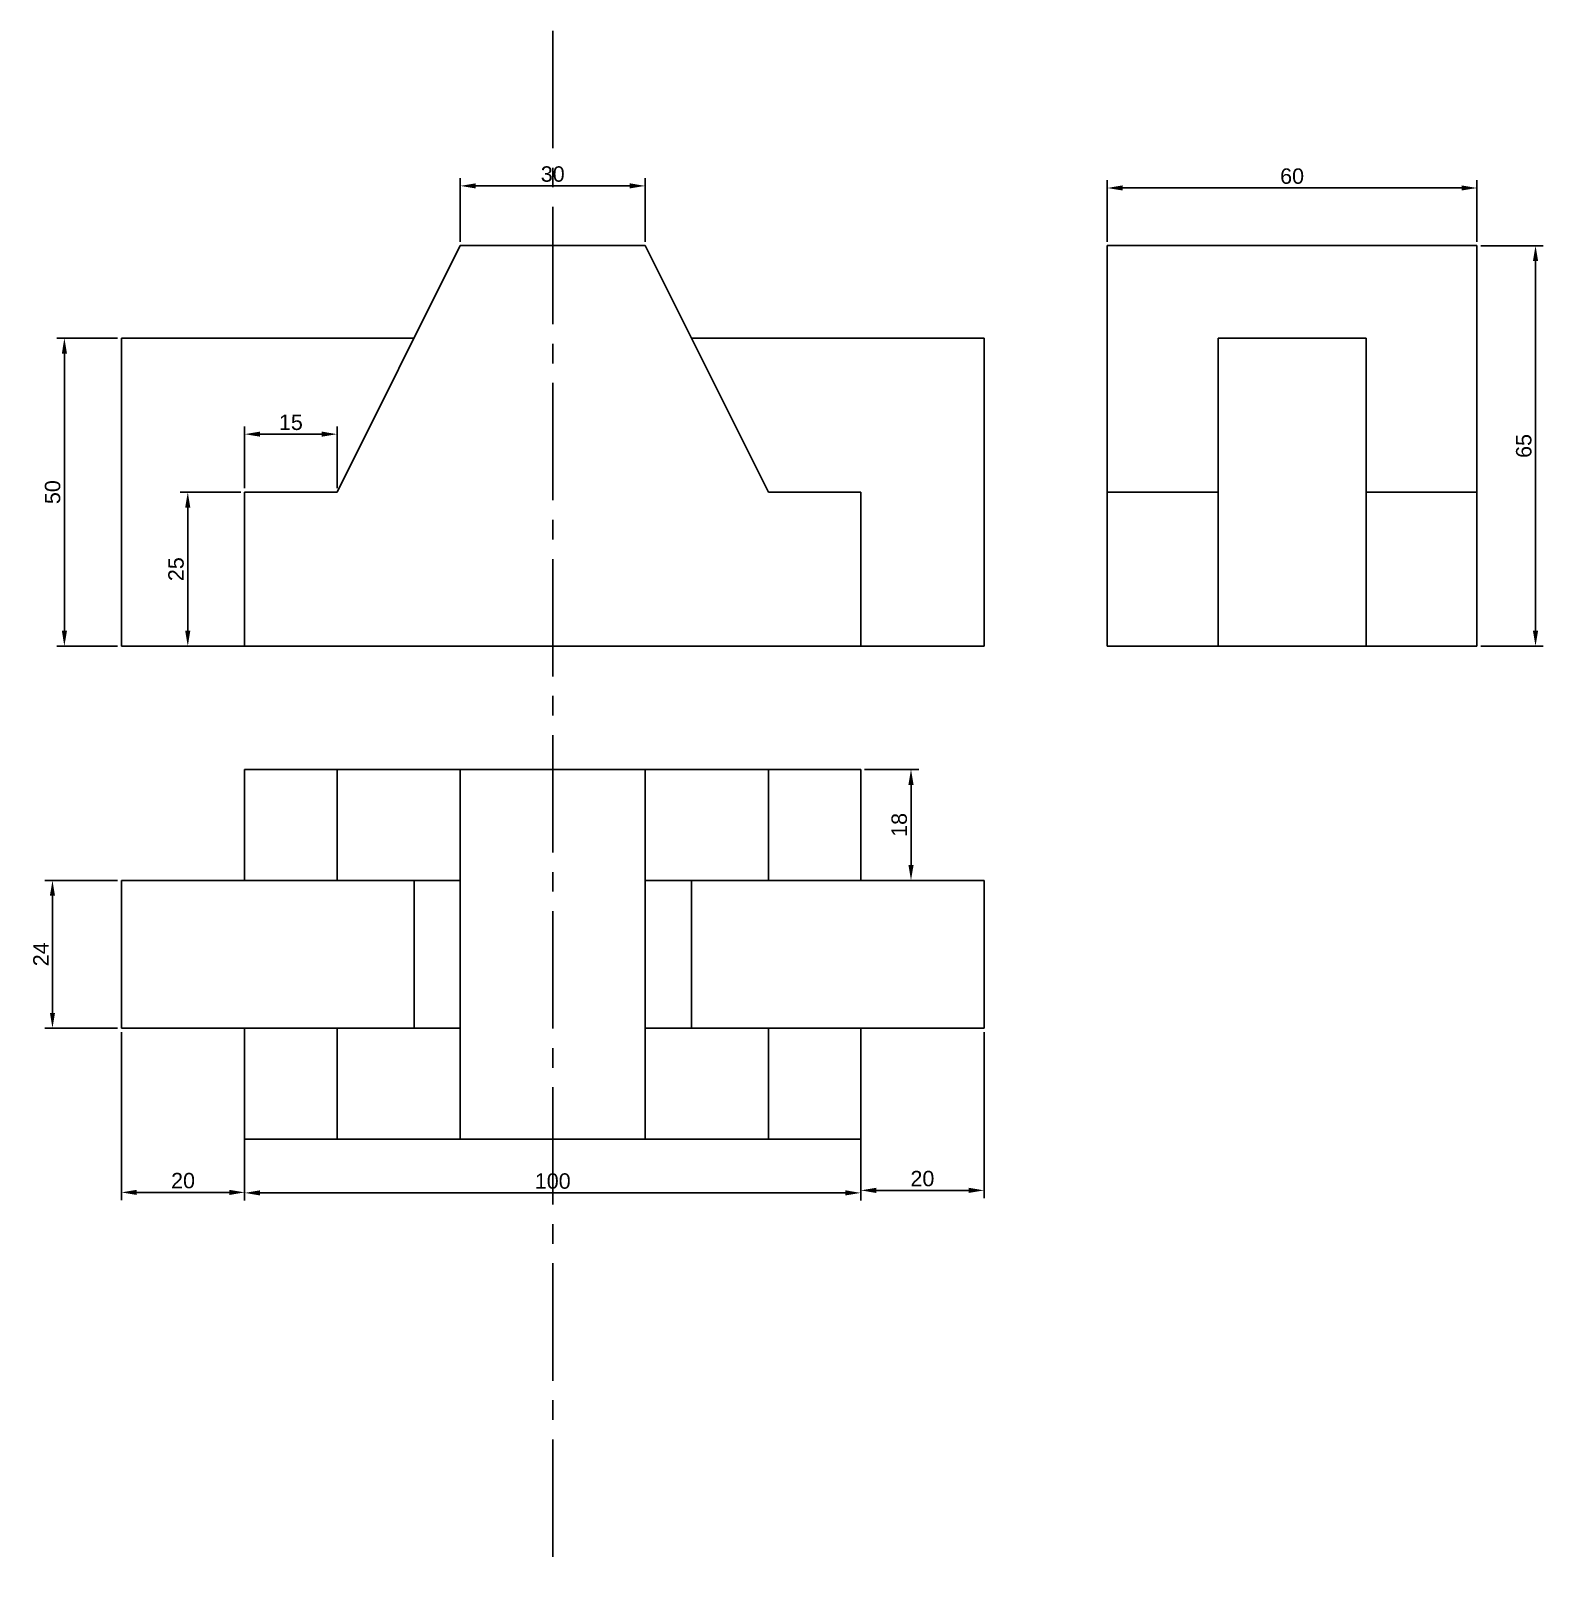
# Model space of a CAD drawing. Header units: millimetres. Extents: x 2785 to 3031, y 1200 to 1450.
import ezdxf

# ---------------------------------------------------------------- set-up
doc = ezdxf.new("R2010")
doc.units = ezdxf.units.MM
doc.linetypes.add('CENTER2', pattern=[28.575, 19.05, -3.175, 3.175, -3.175])
doc.styles.get("Standard").update_dxf_attribs({"font": 'arial.ttf'})
doc.dimstyles.new('ISO-25', dxfattribs={"dimtxt": 2.5, "dimasz": 2.5, "dimexe": 1.25, "dimexo": 0.625, "dimtad": 1, "dimtxsty": 'Standard', "dimcen": 2.5, "dimadec": 0, "dimazin": 0, "dimtfac": 1, "dimtmove": 0, "dimatfit": 3, "dimfxl": 1, "dimarcsym": 0})

# ---------------------------------------------------------------- blocks, each defined once
blk = doc.blocks.new('*D2')
at = {"color": 0, "lineweight": -2, "transparency": 16777216}
for p, q in [((2854.99, 1415.76), (2854.99, 1426.08)), ((2884.99, 1415.76), (2884.99, 1426.08)), ((2857.49, 1424.83), (2882.49, 1424.83))]:
    blk.add_line(p, q, dxfattribs=at)
at = {"color": 0, "transparency": 16777216}
for points in [[(2857.49, 1425.25), (2857.49, 1424.42), (2854.99, 1424.83)], [(2882.49, 1425.25), (2882.49, 1424.42), (2884.99, 1424.83)]]:
    blk.add_solid(points, dxfattribs=at)
at = {"layer": 'Defpoints', "color": 0, "transparency": 16777216}
for p in [(2884.99, 1424.83), (2854.99, 1415.13), (2884.99, 1415.13)]:
    blk.add_point(p, dxfattribs=at)
at = {"color": 0, "transparency": 16777216, "insert": (2869.99, 1426.74), "char_height": 2.5, "attachment_point": 5}
blk.add_mtext('30', dxfattribs=at)
blk = doc.blocks.new('*D4')
at = {"color": 0, "lineweight": -2, "transparency": 16777216}
for p, q in [((2819.99, 1269.51), (2819.99, 1260.16)), ((2919.99, 1269.51), (2919.99, 1260.16)), ((2917.49, 1261.41), (2822.49, 1261.41))]:
    blk.add_line(p, q, dxfattribs=at)
at = {"color": 0, "transparency": 16777216}
for points in [[(2822.49, 1261.83), (2822.49, 1261), (2819.99, 1261.41)], [(2917.49, 1261.83), (2917.49, 1261), (2919.99, 1261.41)]]:
    blk.add_solid(points, dxfattribs=at)
at = {"layer": 'Defpoints', "color": 0, "transparency": 16777216}
for p in [(2819.99, 1270.13), (2919.99, 1270.13), (2819.99, 1261.41)]:
    blk.add_point(p, dxfattribs=at)
at = {"color": 0, "transparency": 16777216, "insert": (2869.99, 1263.32), "char_height": 2.5, "attachment_point": 5}
blk.add_mtext('100', dxfattribs=at)
blk = doc.blocks.new('*D6')
at = {"color": 0, "lineweight": -2, "transparency": 16777216}
for p, q in [((2799.36, 1400.13), (2789.48, 1400.13)), ((2790.73, 1352.63), (2790.73, 1397.63)), ((2799.36, 1350.13), (2789.48, 1350.13))]:
    blk.add_line(p, q, dxfattribs=at)
at = {"color": 0, "transparency": 16777216}
for points in [[(2790.32, 1397.63), (2791.15, 1397.63), (2790.73, 1400.13)], [(2790.32, 1352.63), (2791.15, 1352.63), (2790.73, 1350.13)]]:
    blk.add_solid(points, dxfattribs=at)
at = {"layer": 'Defpoints', "color": 0, "transparency": 16777216}
for p in [(2790.73, 1400.13), (2799.99, 1400.13), (2799.99, 1350.13)]:
    blk.add_point(p, dxfattribs=at)
at = {"color": 0, "transparency": 16777216, "insert": (2788.83, 1375.13), "char_height": 2.5, "attachment_point": 5, "rotation": 90}
blk.add_mtext('50', dxfattribs=at)
blk = doc.blocks.new('*D7')
at = {"color": 0, "lineweight": -2, "transparency": 16777216}
for p, q in [((2799.99, 1287.51), (2799.99, 1260.24)), ((2819.99, 1287.51), (2819.99, 1260.24)), ((2817.49, 1261.49), (2802.49, 1261.49))]:
    blk.add_line(p, q, dxfattribs=at)
at = {"color": 0, "transparency": 16777216}
for points in [[(2802.49, 1261.91), (2802.49, 1261.07), (2799.99, 1261.49)], [(2817.49, 1261.91), (2817.49, 1261.07), (2819.99, 1261.49)]]:
    blk.add_solid(points, dxfattribs=at)
at = {"layer": 'Defpoints', "color": 0, "transparency": 16777216}
for p in [(2799.99, 1288.13), (2819.99, 1288.13), (2799.99, 1261.49)]:
    blk.add_point(p, dxfattribs=at)
at = {"color": 0, "transparency": 16777216, "insert": (2809.99, 1263.39), "char_height": 2.5, "attachment_point": 5}
blk.add_mtext('20', dxfattribs=at)
blk = doc.blocks.new('*D8')
at = {"color": 0, "lineweight": -2, "transparency": 16777216}
for p, q in [((2919.99, 1287.51), (2919.99, 1260.57)), ((2939.99, 1287.51), (2939.99, 1260.57)), ((2922.49, 1261.82), (2937.49, 1261.82))]:
    blk.add_line(p, q, dxfattribs=at)
at = {"color": 0, "transparency": 16777216}
for points in [[(2922.49, 1262.24), (2922.49, 1261.4), (2919.99, 1261.82)], [(2937.49, 1262.24), (2937.49, 1261.4), (2939.99, 1261.82)]]:
    blk.add_solid(points, dxfattribs=at)
at = {"layer": 'Defpoints', "color": 0, "transparency": 16777216}
for p in [(2919.99, 1288.13), (2939.99, 1288.13), (2939.99, 1261.82)]:
    blk.add_point(p, dxfattribs=at)
at = {"color": 0, "transparency": 16777216, "insert": (2929.99, 1263.72), "char_height": 2.5, "attachment_point": 5}
blk.add_mtext('20', dxfattribs=at)
blk = doc.blocks.new('*D10')
at = {"color": 0, "lineweight": -2, "transparency": 16777216}
for p, q in [((3020.61, 1415.13), (3030.75, 1415.13)), ((3029.5, 1412.63), (3029.5, 1352.63)), ((3020.61, 1350.13), (3030.75, 1350.13))]:
    blk.add_line(p, q, dxfattribs=at)
at = {"color": 0, "transparency": 16777216}
for points in [[(3029.08, 1412.63), (3029.92, 1412.63), (3029.5, 1415.13)], [(3029.08, 1352.63), (3029.92, 1352.63), (3029.5, 1350.13)]]:
    blk.add_solid(points, dxfattribs=at)
at = {"layer": 'Defpoints', "color": 0, "transparency": 16777216}
for p in [(3019.99, 1415.13), (3019.99, 1350.13), (3029.5, 1350.13)]:
    blk.add_point(p, dxfattribs=at)
at = {"color": 0, "transparency": 16777216, "insert": (3027.6, 1382.63), "char_height": 2.5, "attachment_point": 5, "rotation": 90}
blk.add_mtext('65', dxfattribs=at)
blk = doc.blocks.new('*D12')
at = {"color": 0, "lineweight": -2, "transparency": 16777216}
for p, q in [((2959.99, 1415.76), (2959.99, 1425.74)), ((3019.99, 1415.76), (3019.99, 1425.74)), ((2962.49, 1424.49), (3017.49, 1424.49))]:
    blk.add_line(p, q, dxfattribs=at)
at = {"color": 0, "transparency": 16777216}
for points in [[(2962.49, 1424.91), (2962.49, 1424.08), (2959.99, 1424.49)], [(3017.49, 1424.91), (3017.49, 1424.08), (3019.99, 1424.49)]]:
    blk.add_solid(points, dxfattribs=at)
at = {"layer": 'Defpoints', "color": 0, "transparency": 16777216}
for p in [(3019.99, 1424.49), (2959.99, 1415.13), (3019.99, 1415.13)]:
    blk.add_point(p, dxfattribs=at)
at = {"color": 0, "transparency": 16777216, "insert": (2989.99, 1426.4), "char_height": 2.5, "attachment_point": 5}
blk.add_mtext('60', dxfattribs=at)
blk = doc.blocks.new('*D13')
at = {"color": 0, "lineweight": -2, "transparency": 16777216}
for p, q in [((2799.36, 1312.13), (2787.55, 1312.13)), ((2788.8, 1290.63), (2788.8, 1309.63)), ((2799.36, 1288.13), (2787.55, 1288.13))]:
    blk.add_line(p, q, dxfattribs=at)
at = {"color": 0, "transparency": 16777216}
for points in [[(2788.38, 1309.63), (2789.21, 1309.63), (2788.8, 1312.13)], [(2788.38, 1290.63), (2789.21, 1290.63), (2788.8, 1288.13)]]:
    blk.add_solid(points, dxfattribs=at)
at = {"layer": 'Defpoints', "color": 0, "transparency": 16777216}
for p in [(2788.8, 1312.13), (2799.99, 1312.13), (2799.99, 1288.13)]:
    blk.add_point(p, dxfattribs=at)
at = {"color": 0, "transparency": 16777216, "insert": (2786.92, 1300.13), "char_height": 2.5, "attachment_point": 5, "rotation": 90}
blk.add_mtext('24', dxfattribs=at)
blk = doc.blocks.new('*D14')
at = {"color": 0, "lineweight": -2, "transparency": 16777216}
for p, q in [((2920.61, 1330.13), (2929.39, 1330.13)), ((2928.14, 1327.63), (2928.14, 1314.63)), ((2920.61, 1312.13), (2929.39, 1312.13))]:
    blk.add_line(p, q, dxfattribs=at)
at = {"color": 0, "transparency": 16777216}
for points in [[(2927.72, 1327.63), (2928.56, 1327.63), (2928.14, 1330.13)], [(2927.72, 1314.63), (2928.56, 1314.63), (2928.14, 1312.13)]]:
    blk.add_solid(points, dxfattribs=at)
at = {"layer": 'Defpoints', "color": 0, "transparency": 16777216}
for p in [(2919.99, 1330.13), (2919.99, 1312.13), (2928.14, 1312.13)]:
    blk.add_point(p, dxfattribs=at)
at = {"color": 0, "transparency": 16777216, "insert": (2926.24, 1321.13), "char_height": 2.5, "attachment_point": 5, "rotation": 90}
blk.add_mtext('18', dxfattribs=at)
blk = doc.blocks.new('*D15')
at = {"color": 0, "lineweight": -2, "transparency": 16777216}
for p, q in [((2819.36, 1375.13), (2809.51, 1375.13)), ((2810.76, 1352.63), (2810.76, 1372.63)), ((2819.36, 1350.13), (2809.51, 1350.13))]:
    blk.add_line(p, q, dxfattribs=at)
at = {"color": 0, "transparency": 16777216}
for points in [[(2810.34, 1372.63), (2811.17, 1372.63), (2810.76, 1375.13)], [(2810.34, 1352.63), (2811.17, 1352.63), (2810.76, 1350.13)]]:
    blk.add_solid(points, dxfattribs=at)
at = {"layer": 'Defpoints', "color": 0, "transparency": 16777216}
for p in [(2810.76, 1375.13), (2819.99, 1375.13), (2819.99, 1350.13)]:
    blk.add_point(p, dxfattribs=at)
at = {"color": 0, "transparency": 16777216, "insert": (2808.86, 1362.63), "char_height": 2.5, "attachment_point": 5, "rotation": 90}
blk.add_mtext('25', dxfattribs=at)
blk = doc.blocks.new('*D16')
at = {"color": 0, "lineweight": -2, "transparency": 16777216}
for p, q in [((2819.99, 1375.76), (2819.99, 1385.79)), ((2834.99, 1375.76), (2834.99, 1385.79)), ((2822.49, 1384.54), (2832.49, 1384.54))]:
    blk.add_line(p, q, dxfattribs=at)
at = {"color": 0, "transparency": 16777216}
for points in [[(2822.49, 1384.96), (2822.49, 1384.13), (2819.99, 1384.54)], [(2832.49, 1384.96), (2832.49, 1384.13), (2834.99, 1384.54)]]:
    blk.add_solid(points, dxfattribs=at)
at = {"layer": 'Defpoints', "color": 0, "transparency": 16777216}
for p in [(2834.99, 1384.54), (2819.99, 1375.13), (2834.99, 1375.13)]:
    blk.add_point(p, dxfattribs=at)
at = {"color": 0, "transparency": 16777216, "insert": (2827.49, 1386.45), "char_height": 2.5, "attachment_point": 5}
blk.add_mtext('15', dxfattribs=at)

msp = doc.modelspace()

# ---------------------------------------------------------------- linework, layer by layer
at = {"linetype": 'CENTER2'}
msp.add_line((2869.99, 1450.005), (2869.99, 1200.337), dxfattribs=at)
for p, q in [((2854.99, 1415.131), (2834.99, 1375.131)), ((2869.99, 1415.131), (2854.99, 1415.131)), ((2854.99, 1415.131), (2884.99, 1415.131)), ((2884.99, 1415.131), (2904.99, 1375.131)), ((2959.99, 1350.131), (2959.99, 1415.131)), ((2959.99, 1415.131), (3019.99, 1415.131)), ((3019.99, 1415.131), (3019.99, 1350.131)), ((2799.99, 1350.131), (2799.99, 1400.131)), ((2799.99, 1400.131), (2847.49, 1400.131)), ((2939.99, 1400.131), (2892.49, 1400.131)), ((2939.99, 1350.131), (2939.99, 1400.131)), ((2977.99, 1350.131), (2977.99, 1400.131)), ((2977.99, 1400.131), (3001.99, 1400.131)), ((3001.99, 1400.131), (3001.99, 1350.131)), ((2819.99, 1350.131), (2819.99, 1375.131)), ((2819.99, 1375.131), (2834.99, 1375.131)), ((2919.99, 1375.131), (2904.99, 1375.131)), ((2919.99, 1350.131), (2919.99, 1375.131)), ((2977.99, 1375.131), (2959.99, 1375.131)), ((3019.99, 1375.131), (3001.99, 1375.131)), ((2799.99, 1350.131), (2939.99, 1350.131)), ((3019.99, 1350.131), (2959.99, 1350.131)), ((2819.99, 1330.131), (2919.99, 1330.131)), ((2819.99, 1330.131), (2819.99, 1312.131)), ((2834.99, 1312.131), (2834.99, 1330.131)), ((2854.99, 1330.131), (2854.99, 1270.131)), ((2884.99, 1330.131), (2884.99, 1270.131)), ((2904.99, 1312.131), (2904.99, 1330.131)), ((2919.99, 1330.131), (2919.99, 1312.131)), ((2799.99, 1288.131), (2799.99, 1312.131)), ((2819.99, 1312.131), (2799.99, 1312.131)), ((2819.99, 1312.131), (2854.99, 1312.131)), ((2847.49, 1312.131), (2847.49, 1288.131)), ((2919.99, 1312.131), (2884.99, 1312.131)), ((2892.49, 1312.131), (2892.49, 1288.131)), ((2919.99, 1312.131), (2939.99, 1312.131)), ((2939.99, 1312.131), (2939.99, 1288.131)), ((2819.99, 1288.131), (2799.99, 1288.131)), ((2819.99, 1270.131), (2819.99, 1288.131)), ((2819.99, 1288.131), (2834.99, 1288.131)), ((2819.99, 1270.131), (2819.99, 1288.131)), ((2834.99, 1288.131), (2854.99, 1288.131)), ((2834.99, 1288.131), (2834.99, 1270.131)), ((2901.99, 1288.131), (2884.99, 1288.131)), ((2919.99, 1288.131), (2901.99, 1288.131)), ((2904.99, 1288.131), (2904.99, 1270.131)), ((2919.99, 1270.131), (2919.99, 1288.131)), ((2919.99, 1288.131), (2939.99, 1288.131)), ((2919.99, 1270.131), (2919.99, 1288.131)), ((2919.99, 1270.131), (2819.99, 1270.131))]:
    msp.add_line(p, q)

# ---------------------------------------------------------------- dimensions: what is measured, and where the dimension line sits
at = {"color": 40, "true_color": 0xf8d731}
for base, p1, p2, picture, middle in [((2884.99, 1424.835), (2854.99, 1415.131), (2884.99, 1415.131), '*D2', (2869.99, 1426.737)), ((3019.99, 1424.495), (2959.99, 1415.131), (3019.99, 1415.131), '*D12', (2989.99, 1426.396)), ((2834.99, 1384.545), (2819.99, 1375.131), (2834.99, 1375.131), '*D16', (2827.49, 1386.446)), ((2799.99, 1261.492), (2819.99, 1288.131), (2799.99, 1288.131), '*D7', (2809.99, 1263.393)), ((2939.99, 1261.82), (2919.99, 1288.131), (2939.99, 1288.131), '*D8', (2929.99, 1263.722)), ((2819.99, 1261.414), (2919.99, 1270.131), (2819.99, 1270.131), '*D4', (2869.99, 1263.316))]:
    dim = msp.add_linear_dim(base=base, p1=p1, p2=p2, dimstyle='ISO-25', dxfattribs=at)
    dim.commit()
    dim.dimension.update_dxf_attribs({"geometry": picture, "text_midpoint": middle})
for base, p1, p2, picture, middle in [((3029.501, 1350.131), (3019.99, 1415.131), (3019.99, 1350.131), '*D10', (3027.6, 1382.631)), ((2790.734, 1400.131), (2799.99, 1350.131), (2799.99, 1400.131), '*D6', (2788.832, 1375.131)), ((2810.758, 1375.131), (2819.99, 1350.131), (2819.99, 1375.131), '*D15', (2808.857, 1362.631)), ((2928.142, 1312.131), (2919.99, 1330.131), (2919.99, 1312.131), '*D14', (2926.24, 1321.131)), ((2788.796, 1312.131), (2799.99, 1288.131), (2799.99, 1312.131), '*D13', (2786.916, 1300.131))]:
    dim = msp.add_linear_dim(base=base, p1=p1, p2=p2, angle=90, dimstyle='ISO-25', dxfattribs=at)
    dim.commit()
    dim.dimension.update_dxf_attribs({"geometry": picture, "text_midpoint": middle})

doc.saveas('drawing.dxf')
